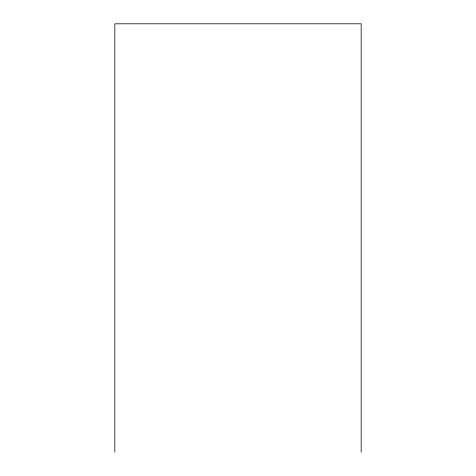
<?xml version="1.0" encoding="UTF-8"?>
<svg xmlns="http://www.w3.org/2000/svg" width="476" height="476" viewBox="0 0 476 476"><rect width="100%" height="100%" fill="white"/><g stroke="black" fill="none" stroke-linecap="round" stroke-linejoin="round"><path stroke-width="0.71" d="M361.159 452.2L361.159 23.8L114.841 23.8L114.841 452.2"/></g></svg>
